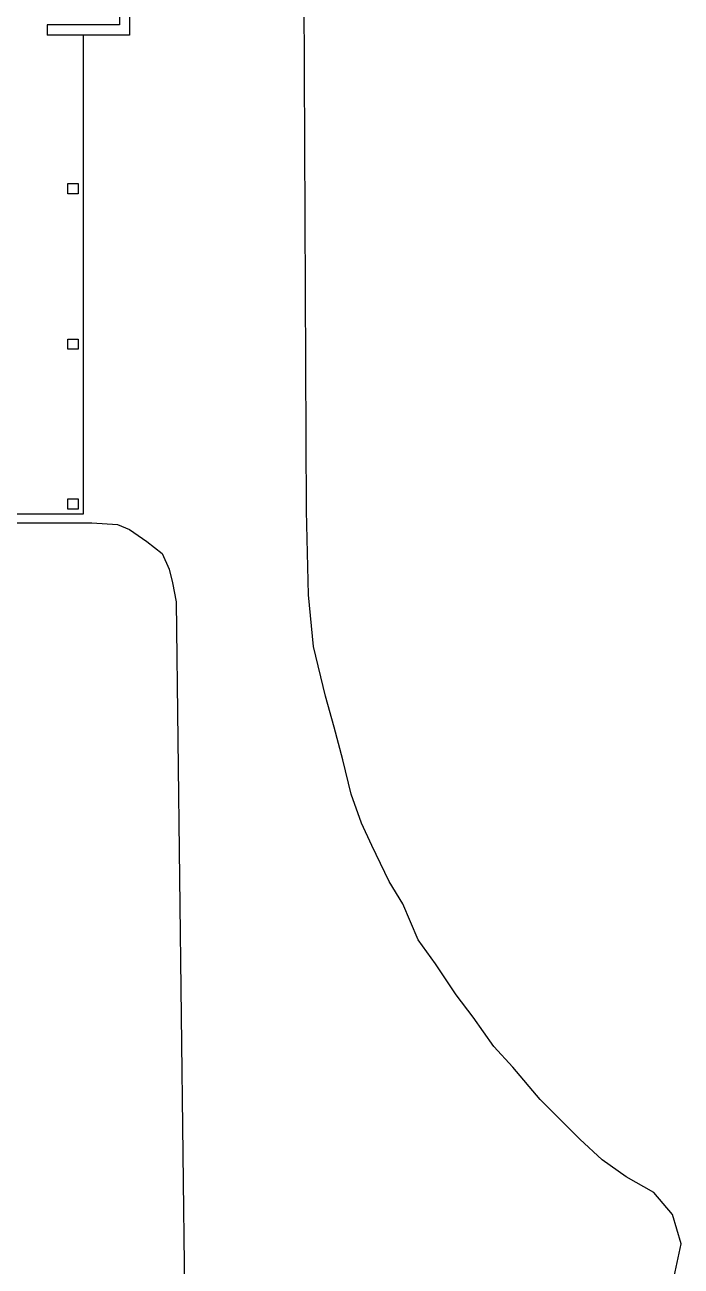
# Model space of a CAD drawing. Header units: inches. Extents: x 0 to 2023, y -332 to 1607.
# Drawn here: x 1641 to 2023, y 51 to 774 of the extents above; entities that cross this region are included whole.
import ezdxf

# ---------------------------------------------------------------- set-up
doc = ezdxf.new("R2010")
doc.units = ezdxf.units.IN
doc.header["$LTSCALE"] = 100
doc.header["$MEASUREMENT"] = 0
for name, color, linetype in [('A-COLS', 5, 'CONTINUOUS'), ('A-DOOR', 2, 'CONTINUOUS'), ('A-SITE', 3, 'CONTINUOUS'), ('A-WALL', 5, 'CONTINUOUS')]:
    doc.layers.add(name, color=color, linetype=linetype)

msp = doc.modelspace()

# ---------------------------------------------------------------- linework, layer by layer
at = {"layer": 'A-COLS', "linetype": 'Continuous'}
for p, q in [((1666, 675.5), (1666, 681.5)), ((1666, 681.5), (1672, 681.5)), ((1672, 681.5), (1672, 675.5)), ((1672, 675.5), (1666, 675.5)), ((1666, 585), (1666, 591)), ((1666, 591), (1672, 591)), ((1672, 591), (1672, 585)), ((1672, 585), (1666, 585)), ((1666, 492), (1666, 498)), ((1666, 498), (1672, 498)), ((1672, 492), (1666, 492)), ((1672, 498), (1672, 492))]:
    msp.add_line(p, q, dxfattribs=at)
at = {"layer": 'A-DOOR'}
msp.add_lwpolyline([(1618.72, 767.99, 1.5, 1.5, 0), (1618.72, 731.99, 0, 0, 0), (1619.47, 731.99, 0, 0, 0.414214), (1653.97, 769.49, 0, 0, 0.414214)], format="xyseb", dxfattribs=at)
at = {"layer": 'A-SITE'}
for p, q in [((1805, 491), (1801, 1374)), ((1806, 442), (1805, 491)), ((1610, 484), (1680, 484)), ((1680, 484), (1695, 483)), ((1695, 483), (1702, 480)), ((1702, 480), (1712, 473)), ((1712, 473), (1721, 466)), ((1721, 466), (1725, 457)), ((1725, 457), (1727, 449)), ((1727, 449), (1729, 438)), ((1809, 412), (1806, 442)), ((1729, 438), (1734, 36)), ((1816, 383), (1809, 412)), ((1821, 365), (1816, 383)), ((1826, 346), (1821, 365)), ((1831, 326), (1826, 346)), ((1837, 309), (1831, 326)), ((1843, 296), (1837, 309)), ((1853, 275), (1843, 296)), ((1861, 262), (1853, 275)), ((1870, 241), (1861, 262)), ((1880, 227), (1870, 241)), ((1892, 209), (1880, 227)), ((1902, 196), (1892, 209)), ((1914, 179), (1902, 196)), ((1925, 167), (1914, 179)), ((1941, 148), (1925, 167)), ((1952, 137), (1941, 148)), ((1964, 125), (1952, 137)), ((1977, 113), (1964, 125)), ((1991, 103), (1977, 113)), ((2007, 94), (1991, 103)), ((2018, 81), (2007, 94)), ((2023, 64), (2018, 81)), ((2019, 45), (2023, 64))]:
    msp.add_line(p, q, dxfattribs=at)
at = {"layer": 'A-SITE', "linetype": 'Continuous'}
for p, q in [((1675, 768), (1675, 489)), ((1675, 489), (1614, 489))]:
    msp.add_line(p, q, dxfattribs=at)
at = {"layer": 'A-WALL', "linetype": 'Continuous'}
for p, q in [((1696, 900), (1696, 774)), ((1702, 900), (1702, 768)), ((1696, 774), (1653.97, 774)), ((1702, 768), (1653.97, 768))]:
    msp.add_line(p, q, dxfattribs=at)
at = {"layer": 'A-WALL'}
msp.add_line((1653.97, 774), (1653.97, 768), dxfattribs=at)

doc.saveas('drawing.dxf')
